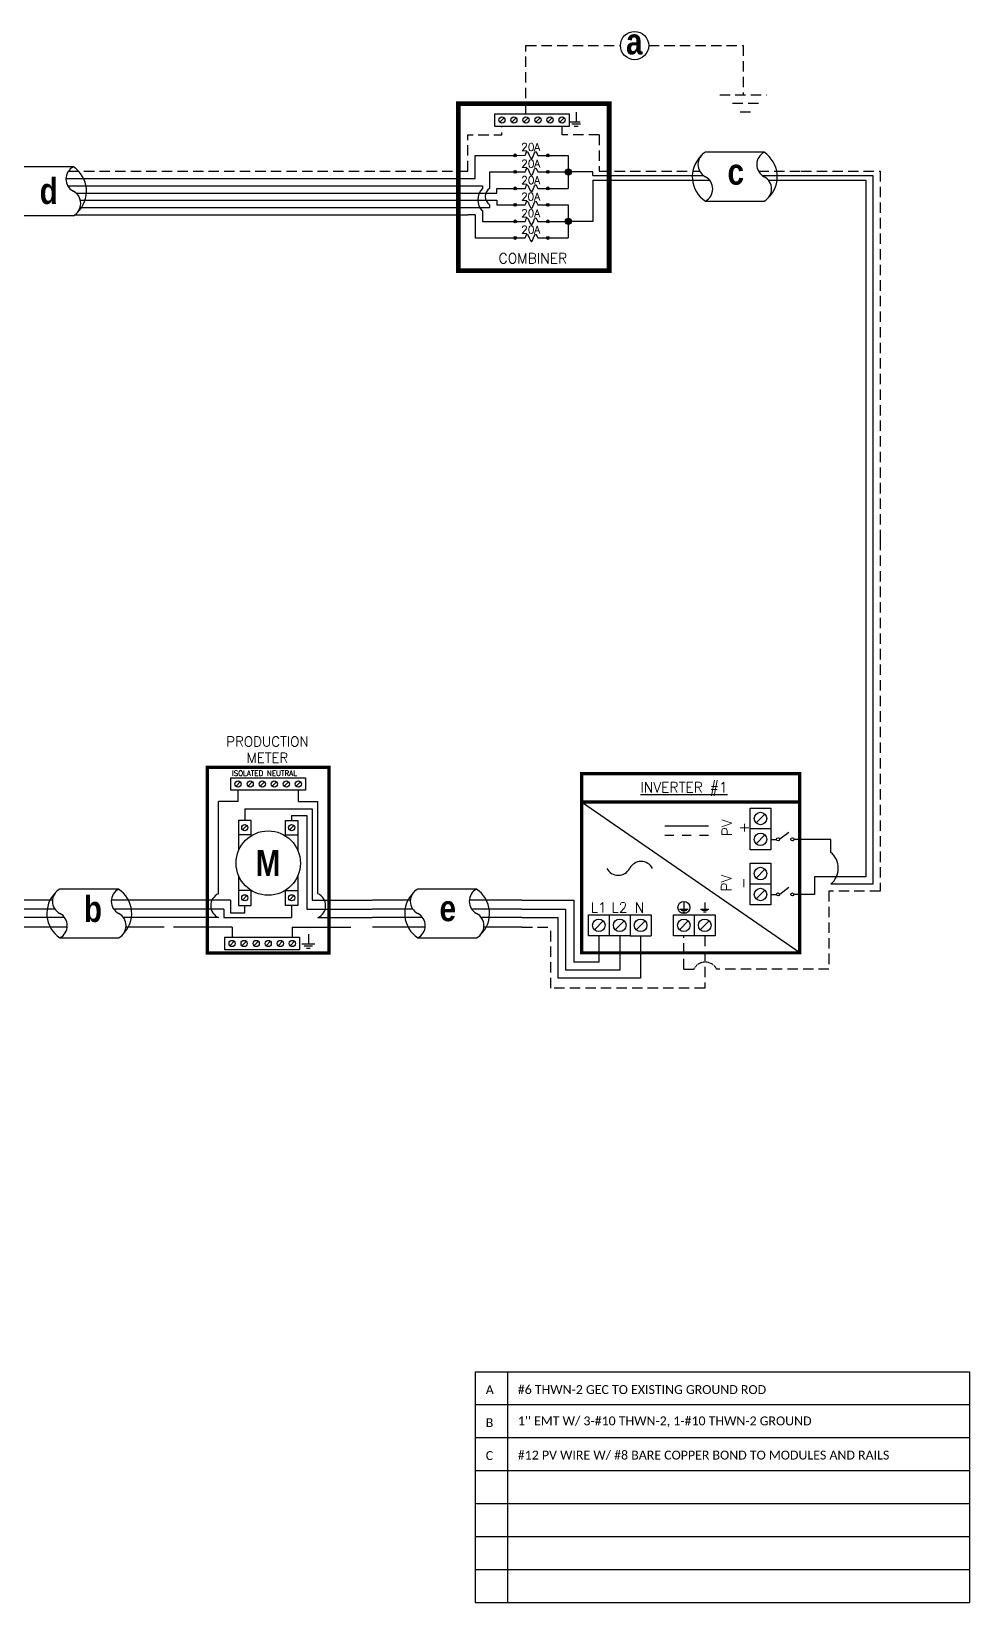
# Model space of a CAD drawing. Header units: feet. Extents: x 6171 to 6941, y 14552 to 15119.
# Drawn here: x 6602 to 6941, y 14552 to 15119 of the extents above; entities that cross this region are included whole.
import ezdxf

# ---------------------------------------------------------------- set-up
doc = ezdxf.new("R2010")
doc.units = ezdxf.units.FT
doc.header["$MEASUREMENT"] = 0
doc.linetypes.add('HIDDEN', pattern=[0.375, 0.25, -0.125])
for name, color, linetype in [('ONE LINE BLOCKS', 7, 'Continuous'), ('TABLES', 7, 'Continuous'), ('TEXT', 7, 'Continuous'), ('Z - TITLEBLOCK TXT', 7, 'Continuous')]:
    doc.layers.add(name, color=color, linetype=linetype)
doc.styles.add('ONE LINE TXT', font='techb___.ttf')
doc.styles.get("Standard").update_dxf_attribs({"font": 'simplex.shx'})

# ---------------------------------------------------------------- blocks, each defined once
blk = doc.blocks.new('M_METER PAN')
at = {"color": 253, "linetype": 'Continuous'}
for p, q in [((4.73, 8.02), (4.73, 8.75)), ((8.59, 8.02), (8.59, 8.75)), ((4.73, 8.02), (3.48, 8.02)), ((3.48, 2.14), (3.48, 8.02)), ((8.59, 8.02), (9.84, 8.02)), ((9.84, 2.14), (9.84, 8.02)), ((3.48, 0.61), (0, 0.61)), ((9.84, 0.61), (13.32, 0.61))]:
    blk.add_line(p, q, dxfattribs=at)
at = {"color": 7, "linetype": 'Continuous'}
for p, q in [((5.16, 7.56), (5.16, 6.82)), ((5.16, 7.56), (9.47, 7.56)), ((9.47, 7.56), (9.47, 1.71)), ((4.25, 1.71), (0, 1.71)), ((4.25, 1.71), (4.25, 0.9)), ((5.16, 0.9), (5.16, 1.37)), ((9.47, 1.71), (13.32, 1.71)), ((4.25, 0.9), (5.16, 0.9))]:
    blk.add_line(p, q, dxfattribs=at)
at = {"color": 10, "linetype": 'Continuous'}
for p, q in [((8.16, 7.14), (8.16, 6.82)), ((8.16, 7.14), (9.12, 7.14)), ((9.12, 7.14), (9.12, 1.15)), ((3.83, 1.15), (0, 1.15)), ((3.83, 1.15), (3.83, 0.61)), ((8.16, 1.37), (8.16, 0.61)), ((9.12, 1.15), (13.32, 1.15)), ((3.83, 0.61), (8.16, 0.61))]:
    blk.add_line(p, q, dxfattribs=at)
at = {"color": 1, "linetype": 'Continuous'}
for p, q in [((5.57, 5.9), (4.76, 5.9)), ((7.76, 5.9), (8.56, 5.9)), ((5.57, 2.33), (4.76, 2.33)), ((7.76, 2.33), (8.56, 2.33))]:
    blk.add_line(p, q, dxfattribs=at)
at = {"color": 253, "linetype": 'Continuous'}
for centre, start, end in [((3.82, 1.37), 113.9997, 246.0003), ((9.5, 1.37), 293.9997, 66.0003)]:
    blk.add_arc(centre, 0.835, start, end, dxfattribs=at)
at = {"layer": 'ONE LINE BLOCKS', "lineweight": 50, "const_width": 0.21}
blk.add_lwpolyline([(2.77, -1.65), (2.77, 10.22), (10.55, 10.22), (10.55, -1.65)], close=True, dxfattribs=at)
at = {"layer": 'TEXT', "color": 92, "linetype": 'HIDDEN', "ltscale": 15}
for p, q in [((4.35, 0), (0, 0)), ((4.35, 0), (4.35, -0.65)), ((8.2, 0), (8.2, -0.65)), ((8.2, 0), (13.32, 0))]:
    blk.add_line(p, q, dxfattribs=at)
at = {"layer": 'TEXT', "color": 92, "linetype": 'Continuous', "flags": 128}
for points in [[(9.23, -0.46), (9.23, -1.08)], [(8.81, -1.08), (9.64, -1.08)], [(9.5, -1.23), (8.96, -1.23)], [(9.35, -1.38), (9.1, -1.38)]]:
    blk.add_lwpolyline(points, dxfattribs=at)
at = {"layer": 'TEXT', "linetype": 'Continuous'}
blk.add_circle((6.66, 4.09), 2.06, dxfattribs=at)
at = {"layer": 'Z - TITLEBLOCK TXT', "color": 1, "linetype": 'Continuous'}
for p, q in [((4.27, 8.75), (4.27, 9.55)), ((4.27, 9.55), (9.05, 9.55)), ((9.05, 9.55), (9.05, 8.75)), ((9.05, 8.75), (4.27, 8.75)), ((4.76, 6.82), (4.76, 4.89)), ((5.57, 6.82), (4.76, 6.82)), ((5.57, 5.84), (5.57, 6.82)), ((7.76, 5.84), (7.76, 6.82)), ((7.76, 6.82), (8.56, 6.82)), ((8.56, 6.82), (8.56, 4.89)), ((4.76, 3.3), (4.76, 1.37)), ((8.56, 3.3), (8.56, 1.37)), ((5.57, 1.37), (5.57, 2.35)), ((7.76, 1.37), (7.76, 2.35)), ((4.76, 1.37), (5.57, 1.37)), ((8.56, 1.37), (7.76, 1.37)), ((3.89, -1.45), (3.89, -0.65)), ((3.89, -0.65), (8.66, -0.65)), ((8.66, -0.65), (8.66, -1.45)), ((8.66, -1.45), (3.89, -1.45))]:
    blk.add_line(p, q, dxfattribs=at)
at = {"layer": 'Z - TITLEBLOCK TXT', "color": 4, "linetype": 'Continuous'}
for p, q in [((4.87, 9.29), (4.6, 9.01)), ((5.64, 9.29), (5.37, 9.01)), ((6.42, 9.29), (6.14, 9.01)), ((7.19, 9.29), (6.91, 9.01)), ((7.96, 9.29), (7.68, 9.01)), ((8.73, 9.29), (8.45, 9.01)), ((5.3, 6.5), (5.02, 6.22)), ((8.3, 6.5), (8.02, 6.22)), ((5.3, 2.01), (5.02, 1.73)), ((8.3, 2.01), (8.02, 1.73)), ((4.49, -0.91), (4.21, -1.19)), ((5.26, -0.91), (4.98, -1.19)), ((6.03, -0.91), (5.75, -1.19)), ((6.8, -0.91), (6.52, -1.19)), ((7.57, -0.91), (7.29, -1.19)), ((8.34, -0.91), (8.06, -1.19))]:
    blk.add_line(p, q, dxfattribs=at)
for centre in [(4.73, 9.15), (5.51, 9.15), (6.28, 9.15), (7.05, 9.15), (7.82, 9.15), (8.59, 9.15), (5.16, 6.36), (8.16, 6.36), (5.16, 1.87), (8.16, 1.87), (4.35, -1.05), (5.12, -1.05), (5.89, -1.05), (6.66, -1.05), (7.43, -1.05), (8.2, -1.05)]:
    blk.add_circle(centre, 0.197, dxfattribs=at)
at = {"layer": 'TABLES', "color": 4, "linetype": 'Continuous'}
blk.add_text('ISOLATED NEUTRAL', height=0.3321, dxfattribs=at).set_placement((4.34, 9.67))
at = {"layer": 'TEXT', "color": 1, "insert": (6.61, 11.34), "char_height": 0.6278, "attachment_point": 5}
blk.add_mtext_dynamic_manual_height_columns('PRODUCTION METER', width=1.3203, gutter_width=7.17, heights=[0], dxfattribs=at)
at = {"layer": 'Z - TITLEBLOCK TXT', "color": 253, "linetype": 'Continuous', "style": 'ONE LINE TXT'}
blk.add_text('M', height=1.66, dxfattribs=at).set_placement((5.85, 3.26))
blk = doc.blocks.new('*U17')
at = {"color": 0}
blk.add_blockref('M_METER PAN', (0, 0), dxfattribs=at)
blk = doc.blocks.new('*U8')
at = {"color": 7, "linetype": 'Continuous'}
for p, q in [((6.67, 2.43), (2.91, 2.43)), ((2.44, 1.71), (0, 1.71)), ((9.57, 1.71), (6.2, 1.71)), ((2.91, -0.69), (6.67, -0.69))]:
    blk.add_line(p, q, dxfattribs=at)
at = {"color": 10, "linetype": 'Continuous'}
for p, q in [((2.59, 1.15), (0, 1.15)), ((9.57, 1.15), (6.35, 1.15))]:
    blk.add_line(p, q, dxfattribs=at)
at = {"color": 253, "linetype": 'Continuous'}
for p, q in [((3.21, 0.61), (0, 0.61)), ((9.57, 0.61), (6.97, 0.61))]:
    blk.add_line(p, q, dxfattribs=at)
at = {"color": 7, "linetype": 'Continuous'}
for centre, start, end in [((3.94, 0.87), 133.9732, 236.4265), ((5.63, 0.87), 313.9732, 56.4265)]:
    blk.add_arc(centre, 1.87, start, end, dxfattribs=at)
at = {"layer": 'TEXT', "color": 92, "linetype": 'HIDDEN', "ltscale": 15}
for p, q in [((3.37, 0), (0, 0)), ((9.57, 0), (7.14, 0))]:
    blk.add_line(p, q, dxfattribs=at)
at = {"layer": 'Z - TITLEBLOCK TXT', "linetype": 'Continuous'}
for centre, start, end in [((3.31, 1.65), 117.6639, 242.3361), ((7.08, 1.65), 117.6639, 242.3361), ((2.5, 0.09), 297.6639, 62.3361), ((6.26, 0.09), 297.6639, 62.3361)]:
    blk.add_arc(centre, 0.882, start, end, dxfattribs=at)
blk = doc.blocks.new('*T13')
at = {"linetype": 'ByBlock', "lineweight": -2, "transparency": 16777216}
for p, q in [((0, 0), (178.52, 0)), ((0, 0), (0, -83.27)), ((11.58, 0), (11.58, -83.27)), ((178.52, 0), (178.52, -83.27)), ((0, -11.84), (178.52, -11.84)), ((0, -23.75), (178.52, -23.75)), ((0, -35.65), (178.52, -35.65)), ((0, -47.56), (178.52, -47.56)), ((0, -59.46), (178.52, -59.46)), ((0, -71.37), (178.52, -71.37)), ((0, -83.27), (178.52, -83.27))]:
    blk.add_line(p, q, dxfattribs=at)
at = {"color": 0, "linetype": 'Continuous', "transparency": 16777216, "char_height": 3.2119, "attachment_point": 7}
for s, insert, width in [('{\\fCalibri|b0|i0|c0;A', (3.78, -8.06), 4.025), ('{\\fCalibri|b0|i0|c0;#6 THWN-2 GEC TO EXISTING GROUND ROD', (15.36, -8.06), 159.3801), ('{\\fCalibri|b0|i0|c0;B', (3.78, -19.97), 4.025), ("{\\fCalibri|b0|i0|c0;1'' EMT W/ 3-#10 THWN-2, 1-#10 THWN-2 GROUND", (15.36, -19.97), 159.3801), ('{\\fCalibri|b0|i0|c0;#12 PV WIRE W/ #8 BARE COPPER BOND TO MODULES AND RAILS', (15.36, -31.87), 159.3801), ('{\\fCalibri|b0|i0|c0;C', (3.78, -31.87), 4.025), ('{\\fCalibri|b0|i0|c0;', (3.78, -43.78), 4.025), ('{\\fCalibri|b0|i0|c0;', (15.36, -43.78), 159.3801), ('{\\fCalibri|b0|i0|c0;', (3.78, -55.68), 4.025), ('{\\fCalibri|b0|i0|c0;', (15.36, -55.68), 159.3801), ('{\\fCalibri|b0|i0|c0;', (3.78, -67.59), 4.025), ('{\\fCalibri|b0|i0|c0;', (15.36, -67.59), 159.3801), ('{\\fCalibri|b0|i0|c0;', (3.78, -79.5), 4.025), ('{\\fCalibri|b0|i0|c0;', (15.36, -79.5), 159.3801)]:
    blk.add_mtext(s, dxfattribs=dict(at, insert=insert, width=width))

msp = doc.modelspace()

# ---------------------------------------------------------------- hatches: boundary and pattern name
at = {"linetype": 'Continuous'}
h = msp.add_hatch(color=7, dxfattribs=at)
h.dxf.hatch_style = 1
edge = h.paths.add_edge_path()
edge.add_arc((6776.56, 15073.96), 0.513, 0, 360)
h = msp.add_hatch(color=7, dxfattribs=at)
h.dxf.hatch_style = 1
edge = h.paths.add_edge_path()
edge.add_arc((6788.34, 15073.96), 0.513, 0, 360)
h = msp.add_hatch(color=7, dxfattribs=at)
h.dxf.hatch_style = 1
edge = h.paths.add_edge_path()
edge.add_arc((6776.56, 15068), 0.513, 0, 360)
h = msp.add_hatch(color=7, dxfattribs=at)
h.dxf.hatch_style = 1
edge = h.paths.add_edge_path()
edge.add_arc((6788.34, 15068), 0.513, 0, 360)
h = msp.add_hatch(color=7, dxfattribs=at)
h.dxf.hatch_style = 1
edge = h.paths.add_edge_path()
edge.add_arc((6776.56, 15062.04), 0.513, 0, 360)
h = msp.add_hatch(color=7, dxfattribs=at)
h.dxf.hatch_style = 1
edge = h.paths.add_edge_path()
edge.add_arc((6788.34, 15062.04), 0.513, 0, 360)
h = msp.add_hatch(color=253, dxfattribs=at)
h.dxf.hatch_style = 1
edge = h.paths.add_edge_path()
edge.add_arc((6776.56, 15056.08), 0.513, 0, 360)
h = msp.add_hatch(color=253, dxfattribs=at)
h.dxf.hatch_style = 1
edge = h.paths.add_edge_path()
edge.add_arc((6788.34, 15056.08), 0.513, 0, 360)
h = msp.add_hatch(color=253, dxfattribs=at)
h.dxf.hatch_style = 1
edge = h.paths.add_edge_path()
edge.add_arc((6776.56, 15050.12), 0.513, 0, 360)
h = msp.add_hatch(color=253, dxfattribs=at)
h.dxf.hatch_style = 1
edge = h.paths.add_edge_path()
edge.add_arc((6788.34, 15050.12), 0.513, 0, 360)
h = msp.add_hatch(color=253, dxfattribs=at)
h.dxf.hatch_style = 1
edge = h.paths.add_edge_path()
edge.add_arc((6776.56, 15044.16), 0.513, 0, 360)
h = msp.add_hatch(color=253, dxfattribs=at)
h.dxf.hatch_style = 1
edge = h.paths.add_edge_path()
edge.add_arc((6788.34, 15044.16), 0.513, 0, 360)
at = {"layer": 'ONE LINE BLOCKS', "linetype": 'Continuous'}
h = msp.add_hatch(color=254, dxfattribs=at)
h.dxf.hatch_style = 1
edge = h.paths.add_edge_path()
edge.add_arc((6795.74, 15068), 1.11, 0, 360)
h = msp.add_hatch(color=254, dxfattribs=at)
h.dxf.hatch_style = 1
edge = h.paths.add_edge_path()
edge.add_arc((6795.74, 15050.12), 1.11, 0, 360)

# ---------------------------------------------------------------- linework, layer by layer
at = {"color": 7, "linetype": 'Continuous'}
for p, q in [((6617, 15069.82), (6595.76, 15069.82)), ((6866.48, 15075.07), (6845.24, 15075.07)), ((6614.34, 15065.62), (6759.48, 15065.61)), ((6804.59, 15068), (6795.74, 15068)), ((6804.59, 15066.63), (6804.59, 15068)), ((6804.59, 15066.63), (6844.63, 15066.63)), ((6865.88, 15066.63), (6879.88, 15066.63)), ((6879.88, 15066.63), (6905.76, 15066.63)), ((6905.76, 15066.63), (6905.76, 14934.81)), ((6617.95, 15060.37), (6759.48, 15060.37)), ((6619.45, 15055.13), (6759.48, 15055.13)), ((6845.24, 15057.44), (6866.48, 15057.44)), ((6595.76, 15052.2), (6617, 15052.2)), ((6905.76, 14934.81), (6905.76, 14811.02)), ((6890.59, 14827.14), (6877.19, 14827.14)), ((6890.59, 14822.42), (6890.59, 14827.14)), ((6905.76, 14811.02), (6890.59, 14811.02)), ((6779.02, 14805.14), (6797.72, 14805.14)), ((6797.72, 14805.14), (6797.72, 14782.76)), ((6806.78, 14792.35), (6806.78, 14782.76)), ((6806.78, 14782.76), (6797.72, 14782.76))]:
    msp.add_line(p, q, dxfattribs=at)
at = {"color": 1, "linetype": 'Continuous'}
for p, q in [((6777.07, 15073.96), (6780.21, 15073.97)), ((6784.71, 15073.96), (6787.82, 15073.96)), ((6777.07, 15068), (6780.21, 15068.01)), ((6784.71, 15068), (6787.82, 15068)), ((6777.07, 15062.04), (6780.21, 15062.05)), ((6784.71, 15062.04), (6787.82, 15062.04)), ((6777.07, 15056.08), (6780.21, 15056.09)), ((6784.71, 15056.08), (6787.82, 15056.08)), ((6777.07, 15050.12), (6780.21, 15050.12)), ((6784.71, 15050.12), (6787.82, 15050.12)), ((6777.07, 15044.16), (6780.21, 15044.16)), ((6784.71, 15044.16), (6787.82, 15044.16))]:
    msp.add_line(p, q, dxfattribs=at)
at = {"color": 253, "linetype": 'Continuous'}
for p, q in [((6804.59, 15065.02), (6804.59, 15050.12)), ((6804.59, 15065.02), (6846.76, 15065.02)), ((6868, 15065.02), (6879.88, 15065.02)), ((6879.88, 15065.02), (6903.14, 15065.02)), ((6903.14, 15065.02), (6903.14, 14932.14)), ((6614.97, 15062.99), (6759.48, 15062.99)), ((6619.54, 15057.75), (6759.48, 15057.75)), ((6617.52, 15052.5), (6759.48, 15052.5)), ((6762.1, 15052.5), (6762.1, 15044.16)), ((6804.59, 15050.12), (6795.74, 15050.12)), ((6762.1, 15044.16), (6769.97, 15044.16)), ((6903.14, 14932.14), (6903.14, 14813.64)), ((6903.14, 14813.64), (6884.68, 14813.64)), ((6884.68, 14813.64), (6884.68, 14807.24)), ((6884.68, 14807.24), (6877.19, 14807.24)), ((6779.02, 14798.93), (6792.11, 14798.93)), ((6792.11, 14776.99), (6792.11, 14798.93)), ((6821.85, 14792.35), (6821.85, 14776.99)), ((6821.85, 14776.99), (6792.11, 14776.99))]:
    msp.add_line(p, q, dxfattribs=at)
at = {"color": 10, "linetype": 'Continuous'}
for p, q in [((6779.02, 14801.97), (6794.78, 14801.97)), ((6794.78, 14801.97), (6794.78, 14779.95)), ((6814.31, 14792.35), (6814.31, 14779.95)), ((6814.31, 14779.95), (6794.78, 14779.95))]:
    msp.add_line(p, q, dxfattribs=at)
at = {"color": 7, "linetype": 'Continuous', "flags": 128}
for points in [[(6759.48, 15065.61), (6762.1, 15065.61), (6762.1, 15073.96), (6769.97, 15073.96)], [(6769.97, 15073.96), (6776.56, 15073.96)], [(6788.34, 15073.96), (6795.74, 15073.96)], [(6795.74, 15073.96), (6795.74, 15062.04)], [(6767.35, 15062.04), (6767.35, 15068), (6769.97, 15068)], [(6769.97, 15068), (6776.56, 15068)], [(6769.97, 15068), (6776.56, 15068)], [(6788.34, 15068), (6795.74, 15068)], [(6759.48, 15060.37), (6769.97, 15060.37), (6769.97, 15062.04)], [(6769.97, 15062.04), (6776.56, 15062.04)], [(6769.97, 15062.04), (6776.56, 15062.04)], [(6788.34, 15062.04), (6795.74, 15062.04)], [(6759.48, 15055.13), (6767.35, 15055.13), (6767.35, 15056.08)]]:
    msp.add_lwpolyline(points, dxfattribs=at)
at = {"color": 253, "linetype": 'Continuous', "flags": 128}
for points in [[(6759.48, 15062.99), (6764.72, 15062.99), (6764.72, 15062.04)], [(6759.48, 15057.75), (6769.97, 15057.75), (6769.97, 15056.08)], [(6764.72, 15053.77), (6764.72, 15050.12), (6769.97, 15050.12)], [(6769.97, 15056.08), (6776.56, 15056.08)], [(6769.97, 15056.08), (6776.56, 15056.08)], [(6788.34, 15056.08), (6795.74, 15056.08)], [(6795.74, 15056.08), (6795.74, 15044.16)], [(6762.1, 15052.5), (6759.48, 15052.5)], [(6769.97, 15050.12), (6776.56, 15050.12)], [(6769.97, 15050.12), (6776.56, 15050.12)], [(6788.34, 15050.12), (6795.74, 15050.12)], [(6769.97, 15044.16), (6776.56, 15044.16)], [(6788.34, 15044.16), (6795.74, 15044.16)]]:
    msp.add_lwpolyline(points, dxfattribs=at)
at = {"color": 7, "linetype": 'Continuous'}
for centre, radius in [((6819.68, 15113.57), 5.11), ((6776.56, 15073.96), 0.513), ((6788.34, 15073.96), 0.513), ((6776.56, 15068), 0.513), ((6788.34, 15068), 0.513), ((6776.56, 15062.04), 0.513), ((6788.34, 15062.04), 0.513)]:
    msp.add_circle(centre, radius, dxfattribs=at)
at = {"color": 253, "linetype": 'Continuous'}
for centre in [(6776.56, 15056.08), (6788.34, 15056.08), (6776.56, 15050.12), (6788.34, 15050.12), (6776.56, 15044.16), (6788.34, 15044.16)]:
    msp.add_circle(centre, 0.513, dxfattribs=at)
at = {"color": 7, "linetype": 'Continuous'}
for centre, radius, start, end in [((6611.15, 15061.01), 10.58, 313.9732, 56.4265), ((6851.09, 15066.25), 10.58, 133.9732, 236.4265), ((6860.63, 15066.25), 10.58, 313.9732, 56.4265), ((6769.38, 15059.06), 3.61, 124.3567, 235.6433)]:
    msp.add_arc(centre, radius, start, end, dxfattribs=at)
at = {"color": 253, "linetype": 'Continuous'}
msp.add_arc((6768.94, 15057.91), 5.91, 135.6055, 224.3945, dxfattribs=at)
at = {"color": 1, "linetype": 'Continuous'}
for points in [[(6780.21, 15073.97), (6780.87, 15075.31), (6782.46, 15072.62), (6783.91, 15075.31), (6784.71, 15073.96)], [(6780.21, 15068.01), (6780.87, 15069.34), (6782.46, 15066.66), (6783.91, 15069.34), (6784.71, 15068)], [(6780.21, 15062.05), (6780.87, 15063.38), (6782.46, 15060.7), (6783.91, 15063.38), (6784.71, 15062.04)], [(6780.21, 15056.09), (6780.87, 15057.42), (6782.46, 15054.73), (6783.91, 15057.42), (6784.71, 15056.08)], [(6780.21, 15050.12), (6780.87, 15051.46), (6782.46, 15048.77), (6783.91, 15051.46), (6784.71, 15050.12)], [(6780.21, 15044.16), (6780.87, 15045.5), (6782.46, 15042.81), (6783.91, 15045.5), (6784.71, 15044.16)]]:
    msp.add_spline(points, degree=3, dxfattribs=at)
at = {"layer": 'ONE LINE BLOCKS', "lineweight": 50}
for points, const_width in [([(6810.51, 15032.31), (6756.04, 15032.31), (6756.04, 15092.65), (6810.51, 15092.65)], 1.71), ([(6810.51, 15032.31), (6756.04, 15032.31), (6756.04, 15092.65), (6810.51, 15092.65)], 1.71), ([(6800.56, 14786.19), (6800.56, 14850.84), (6879.33, 14850.84), (6879.33, 14786.19)], 1.19), ([(6800.56, 14840.56), (6800.56, 14850.84), (6879.33, 14850.84), (6879.33, 14840.56)], 1.19)]:
    msp.add_lwpolyline(points, close=True, dxfattribs=dict(at, const_width=const_width))
at = {"layer": 'TEXT', "color": 92, "linetype": 'HIDDEN', "ltscale": 15}
for p, q in [((6780.45, 15088.97), (6780.45, 15113.57)), ((6780.45, 15113.57), (6814.56, 15113.57)), ((6824.79, 15113.57), (6858.9, 15113.57)), ((6858.9, 15113.57), (6858.9, 15095.78)), ((6793.5, 15081.35), (6793.5, 15084.43)), ((6806.85, 15081.35), (6793.5, 15081.35)), ((6806.85, 15081.35), (6806.85, 15068.24)), ((6615.21, 15068.24), (6759.48, 15068.24)), ((6806.85, 15068.24), (6843.2, 15068.24)), ((6864.45, 15068.24), (6879.88, 15068.24)), ((6879.88, 15068.24), (6908.39, 15068.24)), ((6908.39, 15068.24), (6908.39, 14935.21)), ((6908.39, 14935.21), (6908.39, 14808.4)), ((6908.39, 14808.4), (6889.88, 14808.4)), ((6889.88, 14808.4), (6889.88, 14780.32)), ((6779.02, 14795.48), (6789.38, 14795.48)), ((6789.38, 14773.45), (6789.38, 14795.48)), ((6837.48, 14780.32), (6837.48, 14792.35)), ((6845.02, 14792.35), (6845.02, 14773.45)), ((6837.48, 14780.32), (6841.08, 14780.32)), ((6889.88, 14780.32), (6849.32, 14780.32)), ((6845.02, 14773.45), (6789.38, 14773.45))]:
    msp.add_line(p, q, dxfattribs=at)
at = {"layer": 'TEXT', "color": 92, "linetype": 'HIDDEN', "ltscale": 15, "flags": 128}
for points in [[(6850.42, 15095.78), (6867.38, 15095.78)], [(6864.44, 15092.63), (6853.36, 15092.63)], [(6798.57, 15089.56), (6798.57, 15086.05)], [(6861.5, 15089.49), (6856.3, 15089.49)], [(6759.48, 15068.24), (6759.48, 15081.35), (6771.75, 15081.35), (6771.75, 15084.43)], [(6796.23, 15086.05), (6800.91, 15086.05)], [(6800.1, 15085.19), (6797.04, 15085.19)], [(6799.29, 15084.32), (6797.85, 15084.32)]]:
    msp.add_lwpolyline(points, dxfattribs=at)
at = {"layer": 'TEXT', "color": 92, "linetype": 'Continuous', "flags": 128}
for points in [[(6837.48, 14804.29), (6837.48, 14802)], [(6845.02, 14804.29), (6845.02, 14802)], [(6835.95, 14802), (6839.02, 14802)], [(6838.49, 14801.43), (6836.48, 14801.43)], [(6837.95, 14800.86), (6837.01, 14800.86)], [(6843.48, 14802), (6846.55, 14802)], [(6846.02, 14801.43), (6844.01, 14801.43)], [(6845.49, 14800.86), (6844.55, 14800.86)]]:
    msp.add_lwpolyline(points, dxfattribs=at)
at = {"layer": 'TEXT', "color": 92, "linetype": 'Continuous'}
msp.add_circle((6837.48, 14802.55), 2.17, dxfattribs=at)
at = {"layer": 'TEXT', "color": 92, "linetype": 'HIDDEN', "ltscale": 0.3}
msp.add_arc((6845.2, 14778.16), 4.65, 27.6639, 152.3361, dxfattribs=at)
at = {"layer": 'Z - TITLEBLOCK TXT', "color": 1, "linetype": 'Continuous'}
for p, q in [((6769.16, 15084.43), (6769.16, 15088.97)), ((6769.16, 15088.97), (6796.1, 15088.97)), ((6796.1, 15088.97), (6796.1, 15084.43)), ((6796.1, 15084.43), (6769.16, 15084.43)), ((6861.38, 14823.37), (6861.38, 14838.44)), ((6861.38, 14838.44), (6868.91, 14838.44)), ((6861.38, 14823.37), (6861.38, 14838.44)), ((6868.91, 14838.44), (6868.91, 14823.37)), ((6868.91, 14838.44), (6868.91, 14830.91)), ((6868.91, 14830.91), (6861.38, 14830.91)), ((6868.91, 14827.14), (6870.95, 14827.14)), ((6875.34, 14829.6), (6872.08, 14827.16)), ((6868.91, 14823.37), (6861.38, 14823.37)), ((6861.38, 14803.48), (6861.38, 14818.55)), ((6861.38, 14818.55), (6868.91, 14818.55)), ((6868.91, 14818.55), (6868.91, 14811.01)), ((6868.91, 14811.01), (6861.38, 14811.01)), ((6868.91, 14811.01), (6868.91, 14803.48)), ((6875.34, 14809.71), (6872.08, 14807.26)), ((6868.91, 14803.48), (6861.38, 14803.48)), ((6868.91, 14807.24), (6870.95, 14807.24)), ((6803.01, 14799.88), (6818.08, 14799.88)), ((6803.01, 14792.35), (6803.01, 14799.88)), ((6803.01, 14799.88), (6810.54, 14799.88)), ((6810.54, 14799.88), (6810.54, 14792.35)), ((6818.08, 14799.88), (6818.08, 14792.35)), ((6818.08, 14799.88), (6825.61, 14799.88)), ((6825.61, 14799.88), (6825.61, 14792.35)), ((6833.72, 14799.88), (6848.79, 14799.88)), ((6833.72, 14792.35), (6833.72, 14799.88)), ((6833.72, 14799.88), (6841.25, 14799.88)), ((6841.25, 14799.88), (6841.25, 14792.35)), ((6848.79, 14799.88), (6848.79, 14792.35)), ((6818.08, 14792.35), (6803.01, 14792.35)), ((6818.08, 14792.35), (6825.61, 14792.35)), ((6848.79, 14792.35), (6833.72, 14792.35))]:
    msp.add_line(p, q, dxfattribs=at)
at = {"layer": 'Z - TITLEBLOCK TXT', "color": 4, "linetype": 'Continuous'}
for p, q in [((6772.54, 15087.49), (6770.97, 15085.92)), ((6776.89, 15087.49), (6775.32, 15085.92)), ((6781.24, 15087.49), (6779.67, 15085.92)), ((6785.59, 15087.49), (6784.02, 15085.92)), ((6789.94, 15087.49), (6788.37, 15085.92)), ((6794.29, 15087.49), (6792.72, 15085.92)), ((6866.75, 14836.28), (6863.54, 14833.07)), ((6866.75, 14828.75), (6863.54, 14825.53)), ((6866.75, 14816.39), (6863.54, 14813.17)), ((6866.75, 14808.85), (6863.54, 14805.64)), ((6808.38, 14797.72), (6805.17, 14794.51)), ((6815.92, 14797.72), (6812.7, 14794.51)), ((6823.45, 14797.72), (6820.24, 14794.51)), ((6839.09, 14797.72), (6835.88, 14794.51)), ((6846.63, 14797.72), (6843.41, 14794.51))]:
    msp.add_line(p, q, dxfattribs=at)
at = {"layer": 'Z - TITLEBLOCK TXT', "color": 7, "linetype": 'Continuous'}
for p, q in [((6879.33, 14786.19), (6800.56, 14840.56)), ((6846.38, 14831.95), (6830.62, 14831.95)), ((6833.91, 14828.54), (6830.62, 14828.54)), ((6840.15, 14828.54), (6836.85, 14828.54)), ((6846.38, 14828.54), (6843.09, 14828.54))]:
    msp.add_line(p, q, dxfattribs=at)
at = {"layer": 'Z - TITLEBLOCK TXT', "color": 4, "linetype": 'Continuous'}
for centre, radius in [((6771.75, 15086.7), 1.11), ((6776.1, 15086.7), 1.11), ((6780.45, 15086.7), 1.11), ((6784.8, 15086.7), 1.11), ((6789.15, 15086.7), 1.11), ((6793.5, 15086.7), 1.11), ((6865.14, 14834.67), 2.27), ((6865.14, 14827.14), 2.27), ((6865.14, 14814.78), 2.27), ((6865.14, 14807.24), 2.27), ((6806.78, 14796.12), 2.27), ((6814.31, 14796.12), 2.27), ((6821.85, 14796.12), 2.27), ((6837.48, 14796.12), 2.27), ((6845.02, 14796.12), 2.27)]:
    msp.add_circle(centre, radius, dxfattribs=at)
at = {"layer": 'Z - TITLEBLOCK TXT', "color": 7, "linetype": 'Continuous'}
for centre in [(6795.74, 15068), (6795.74, 15068), (6795.74, 15050.12), (6795.74, 15050.12)]:
    msp.add_circle(centre, 1.11, dxfattribs=at)
at = {"layer": 'Z - TITLEBLOCK TXT', "color": 1, "linetype": 'Continuous'}
for centre in [(6871.49, 14827.14), (6876.65, 14827.14), (6871.49, 14807.24), (6876.65, 14807.24)]:
    msp.add_circle(centre, 0.541, dxfattribs=at)
at = {"layer": 'Z - TITLEBLOCK TXT', "linetype": 'Continuous'}
for centre, radius, start, end in [((6619.32, 15065.42), 4.98, 117.6639, 242.3361), ((6847.55, 15070.66), 4.98, 117.6639, 242.3361), ((6868.79, 15070.66), 4.98, 117.6639, 242.3361), ((6842.93, 15061.85), 4.98, 297.6639, 62.3361), ((6864.17, 15061.85), 4.98, 297.6639, 62.3361), ((6614.69, 15056.6), 4.98, 297.6639, 62.3361), ((6885.82, 14816.72), 7.43, 309.9338, 50.0662), ((6813.79, 14818.82), 4.65, 207.6639, 332.3361), ((6822.03, 14814.5), 4.65, 27.6639, 152.3361)]:
    msp.add_arc(centre, radius, start, end, dxfattribs=at)

# ---------------------------------------------------------------- block references
at = {"color": 155, "true_color": 0x647190, "xscale": 5.644441731736358, "yscale": 5.644441731736358, "zscale": 5.644441731736358}
for name, p in [('*U17', (6649.78, 14795.48)), ('*U8', (6595.73, 14795.48)), ('*U8', (6724.98, 14795.48))]:
    msp.add_blockref(name, p, dxfattribs=at)
msp.add_blockref('*T13', (6762.15, 14635))

# ---------------------------------------------------------------- texts
at = {"layer": 'TABLES', "color": 1, "linetype": 'Continuous'}
for s, height, p in [('20A', 2.778, (6778.71, 15075.55)), ('20A', 2.778, (6778.71, 15069.58)), ('20A', 2.778, (6778.71, 15063.62)), ('20A', 2.778, (6778.69, 15057.66)), ('20A', 2.778, (6778.7, 15051.7)), ('20A', 2.778, (6778.71, 15045.74)), ('%%UINVERTER #1', 3.6576, (6821.77, 14844.1))]:
    msp.add_text(s, height=height, dxfattribs=at).set_placement(p)
at = {"layer": 'TEXT', "color": 1, "attachment_point": 5}
for s, width, gutter_width, insert, char_height in [('COMBINER', 1.1897, 7.17, (6782.95, 15036.81), 3.658), ('L1', 0.1481, 0.75, (6806.72, 14802.53), 3.658), ('L2', 0.1481, 0.75, (6814.18, 14802.56), 3.658), ('N', 0.1481, 0.75, (6821.43, 14802.5), 3.66)]:
    msp.add_mtext_dynamic_manual_height_columns(s, width=width, gutter_width=gutter_width, heights=[0], dxfattribs=dict(at, insert=insert, char_height=char_height))
at = {"layer": 'TEXT', "color": 1, "char_height": 3.658, "attachment_point": 5, "rotation": 90}
for s, width, insert in [('PV +', 2.8378, (6856.06, 14831.32)), ('PV -', 2.8013, (6855.84, 14811.34))]:
    msp.add_mtext_dynamic_manual_height_columns(s, width=width, gutter_width=0.75, heights=[0], dxfattribs=dict(at, insert=insert))
at = {"layer": 'Z - TITLEBLOCK TXT', "color": 1, "linetype": 'Continuous', "char_height": 9.3833, "attachment_point": 1, "style": 'ONE LINE TXT'}
for s, insert in [('{\\W1;\\C256;a}', (6816.58, 15119.76)), ('{\\W1;\\C256;c}', (6853.24, 15072.76)), ('{\\W1;\\C256;d}', (6604.83, 15065.8)), ('{\\W1;\\C256;b}', (6620.79, 14806.71)), ('{\\W1;\\C256;e}', (6749.24, 14806.99))]:
    msp.add_mtext_dynamic_manual_height_columns(s, width=0.1385, gutter_width=2.13, heights=[0], dxfattribs=dict(at, insert=insert))

doc.saveas('drawing.dxf')
